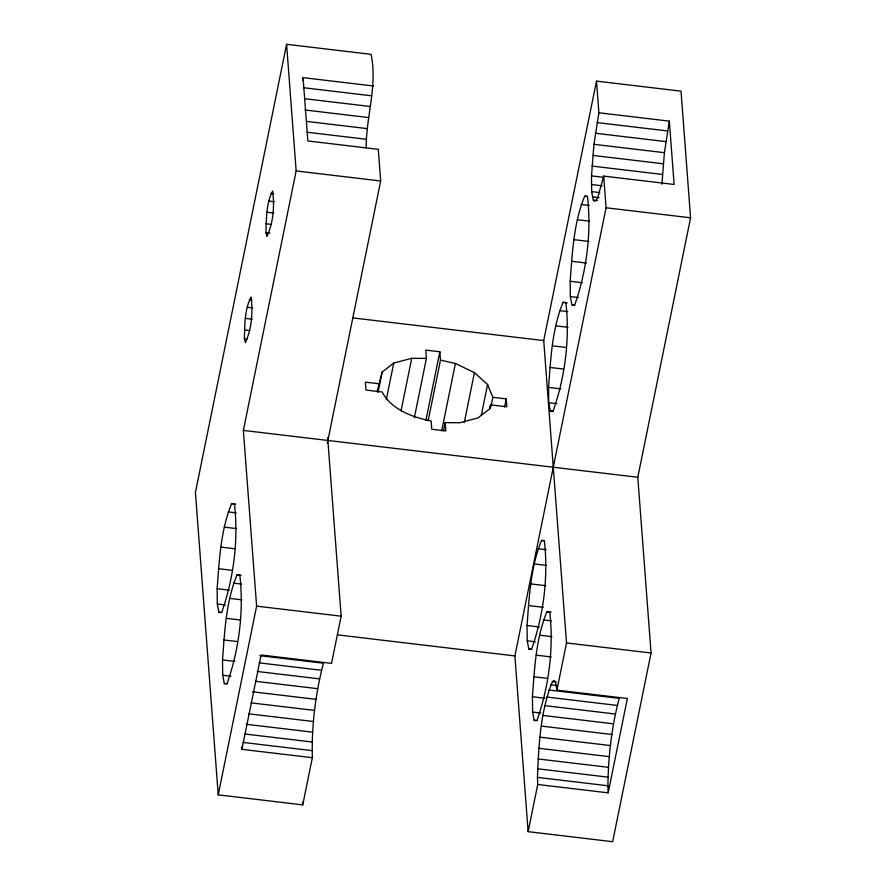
<?xml version="1.0" encoding="UTF-8"?>
<svg xmlns="http://www.w3.org/2000/svg" width="886" height="886" viewBox="0 0 886 886"><rect width="100%" height="100%" fill="white"/><g stroke="black" fill="none" stroke-linecap="round" stroke-linejoin="round"><path stroke-width="1.33" d="M244.348 338.784C244.879 324.974 244.425 309.591 251.026 297.242C253.086 312.071 251.713 329.06 245.333 342.594L244.348 338.784L247.039 339.105M265.944 232.641C266.476 218.831 266.021 203.448 272.622 191.099C274.682 205.917 273.309 222.907 266.93 236.44L265.944 232.641L269.986 233.118M366.173 147.907C366.084 116.42 377.635 85.798 371.112 54.345L286.599 44.3L195.418 492.472L218.233 794.842L302.746 804.887L312.348 757.707C311.518 725.955 315.394 693.959 323.412 663.226L259.753 655.673M537.459 777.399C538.777 745.248 540.238 711.657 552.432 681.567L553.994 680.492L555.289 681.611L556.94 690.139L627.366 698.5L608.173 792.848L537.736 784.487L537.459 777.399L607.896 785.771L608.173 792.848M603.676 176.104L597.939 196.98L596.189 200.181L594.628 201.255L593.332 200.136L591.682 191.62L591.505 175.904L593.963 144.318L598.892 112.777L596.511 81.113L681.024 91.158L690.582 217.801L637.798 477.266L651.055 652.993L612.658 841.7L528.145 831.655L514.888 655.928L606.068 207.767L603.676 176.104L674.113 184.465L669.329 121.138L598.892 112.777M607.896 785.771C608.328 756.367 611.584 726.808 619.236 698.367L548.799 690.006M661.942 184.277L664.4 152.691L669.329 121.138M217.136 588.692C219.329 560.14 220.592 530.415 231.645 503.658L234.425 503.702C238.578 539.84 233.771 578.082 221.71 612.37L218.92 612.326L217.314 604.008L217.136 588.692L229.408 590.154M222.519 659.937C224.701 631.375 225.974 601.66 237.016 574.903L239.807 574.948C243.949 611.085 239.142 649.316 227.082 683.604L224.291 683.56L222.696 675.254L222.519 659.937L234.779 661.388M527.048 625.505C529.241 596.954 530.504 567.228 541.556 540.471L544.336 540.515C548.489 576.653 543.683 614.895 531.611 649.183L528.831 649.139L527.225 640.822L527.048 625.505L539.319 626.967M548.556 387.415C550.749 358.852 552.011 329.127 563.064 302.37L565.844 302.425C569.997 338.563 565.19 376.794 553.119 411.082L550.339 411.038L548.733 402.72L548.556 387.415L560.827 388.865M532.42 696.75C534.612 668.188 535.886 638.474 546.928 611.717L549.719 611.761C553.861 647.899 549.054 686.129 536.994 720.418L534.203 720.373L532.608 712.067L532.42 696.75L544.691 698.201M570.152 281.261C572.345 252.709 573.607 222.984 584.66 196.227L587.44 196.271C591.593 232.409 586.787 270.651 574.715 304.939L571.935 304.895L570.329 296.577L570.152 281.261L582.423 282.723M302.613 80.094L303.067 77.636L373.504 85.997M218.233 794.842L256.619 606.146L243.362 430.419L296.157 170.954L286.599 44.3M312.348 757.707L241.911 749.346L261.115 654.998L331.541 663.359L341.143 616.18L327.676 437.739M327.333 443.155L380.67 180.988L378.289 149.324L307.852 140.963L303.067 77.636M377.104 391.822L382.165 371.987L393.749 363.061L411.735 358.309L426.399 358.409L425.767 350.103L439.855 351.775L440.486 360.081L428.148 420.739M378.056 392.21L382.165 371.987M386.34 399.453L393.749 363.061M401.037 410.871L411.735 358.309M414.338 417.716L426.399 358.409M425.878 420.518L439.855 351.775M441.693 430.884L455.404 363.493L440.486 360.081M443.554 430.707L445.204 422.622L459.867 422.733L477.853 417.982L489.437 409.044L490.645 404.88L506.836 406.796L506.238 398.888L492.849 397.293L487.588 384.513L474.431 372.641L455.404 363.493M464.286 422.511L474.431 372.641M481.275 415.512L487.588 384.513M489.825 408.922L490.645 404.88M490.933 406.729L492.849 397.293M504.588 406.973L506.238 398.888M556.94 690.139L566.531 642.959L543.716 340.578L596.511 81.113M528.145 831.655L537.736 784.487M303.953 87.769L371.677 95.81M597.064 122.589L667.501 130.951M304.994 98.745L370.016 106.464M595.403 133.243L665.84 141.605M304.917 109.986L368.576 117.55M593.963 144.318L664.4 152.691M306.467 121.393L367.424 128.636M592.812 155.404L663.249 163.777M306.988 132.224L366.582 139.301M591.981 166.07L662.407 174.442M591.505 175.904L603.698 177.355M591.405 184.532L602.236 185.816M591.682 191.62L599.811 192.583M592.335 196.88L599.113 197.689M584.66 196.227L587.385 196.559M593.332 200.136L597.397 200.624M581.116 204.456L589.301 205.43M296.157 170.954L380.67 180.988M606.068 207.767L690.582 217.801M577.362 219.717L589.633 221.168M270.872 193.369L273.564 193.691M268.823 201.1L274.217 201.742M573.962 239.663L588.957 241.446M267.029 212.241L273.774 213.039M265.977 223.781L271.371 224.424M571.426 261.281L586.421 263.064M570.329 296.577L578.514 297.552M563.064 302.37L567.151 302.857M571.935 304.895L574.66 305.216M559.52 310.609L567.704 311.573M555.766 325.86L568.037 327.311M249.276 299.512L251.978 299.833M352.683 317.886L543.716 340.578M247.227 307.254L252.621 307.896M552.366 345.806L565.999 347.423M245.433 318.384L252.178 319.181M244.381 329.924L249.774 330.567M549.829 367.424L563.463 369.041M548.733 402.72L556.917 403.695M378.754 383.738L365.364 382.154L365.962 390.061L382.154 391.989C391.247 409.52 412.599 417.361 431.117 420.95L431.748 429.256L445.835 430.928L445.204 422.622M550.339 411.038L553.063 411.359M243.362 430.419L637.798 477.266M231.645 503.658L235.731 504.145M541.556 540.471L544.281 540.792M228.101 511.886L236.285 512.861M538.012 548.7L546.197 549.674M224.346 527.137L236.617 528.599M534.258 563.95L546.529 565.412M220.946 547.094L234.58 548.711M530.858 583.907L545.854 585.69M218.41 568.712L232.043 570.329M528.322 605.526L543.317 607.298M237.016 574.903L241.114 575.391M546.928 611.717L551.026 612.204M233.483 583.132L241.656 584.107M543.395 619.945L551.568 620.92M229.718 598.382L241.989 599.844M539.629 635.196L551.9 636.657M256.619 606.146L341.143 616.18M566.531 642.959L651.055 652.993M217.314 604.008L225.498 604.983M527.225 640.822L535.41 641.796M218.92 612.326L221.644 612.647M528.831 649.139L531.556 649.46M226.318 618.339L239.951 619.956M536.229 655.153L551.225 656.925M337.599 634.874L514.888 655.928M223.781 639.947L237.415 641.564M533.693 676.76L547.326 678.377M552.432 681.567L556.497 682.043M550.682 684.778L557.46 685.576M259.166 662.872L321.474 670.281M546.861 697.049L617.298 705.422M257.25 671.477L319.558 678.875M544.945 705.644L615.382 714.016M222.696 675.254L230.869 676.217M532.608 712.067L540.781 713.031M255.423 681.279L317.731 688.688M543.118 715.456L613.555 723.829M224.291 683.56L227.026 683.892M534.203 720.373L536.938 720.695M252.41 691.778L316.069 699.342M541.457 726.11L611.894 734.472M250.971 702.853L314.63 710.417M540.017 737.196L610.454 745.558M248.457 713.784L313.467 721.503M538.865 748.282L609.291 756.644M246.264 724.283L312.636 732.168M538.024 758.948L608.46 767.309M244.436 733.962L312.16 742.003M537.558 768.782L607.984 777.144M242.986 742.424L312.071 750.63M302.547 802.14L302.746 804.887M241.823 746.987L241.911 749.346"/></g></svg>
